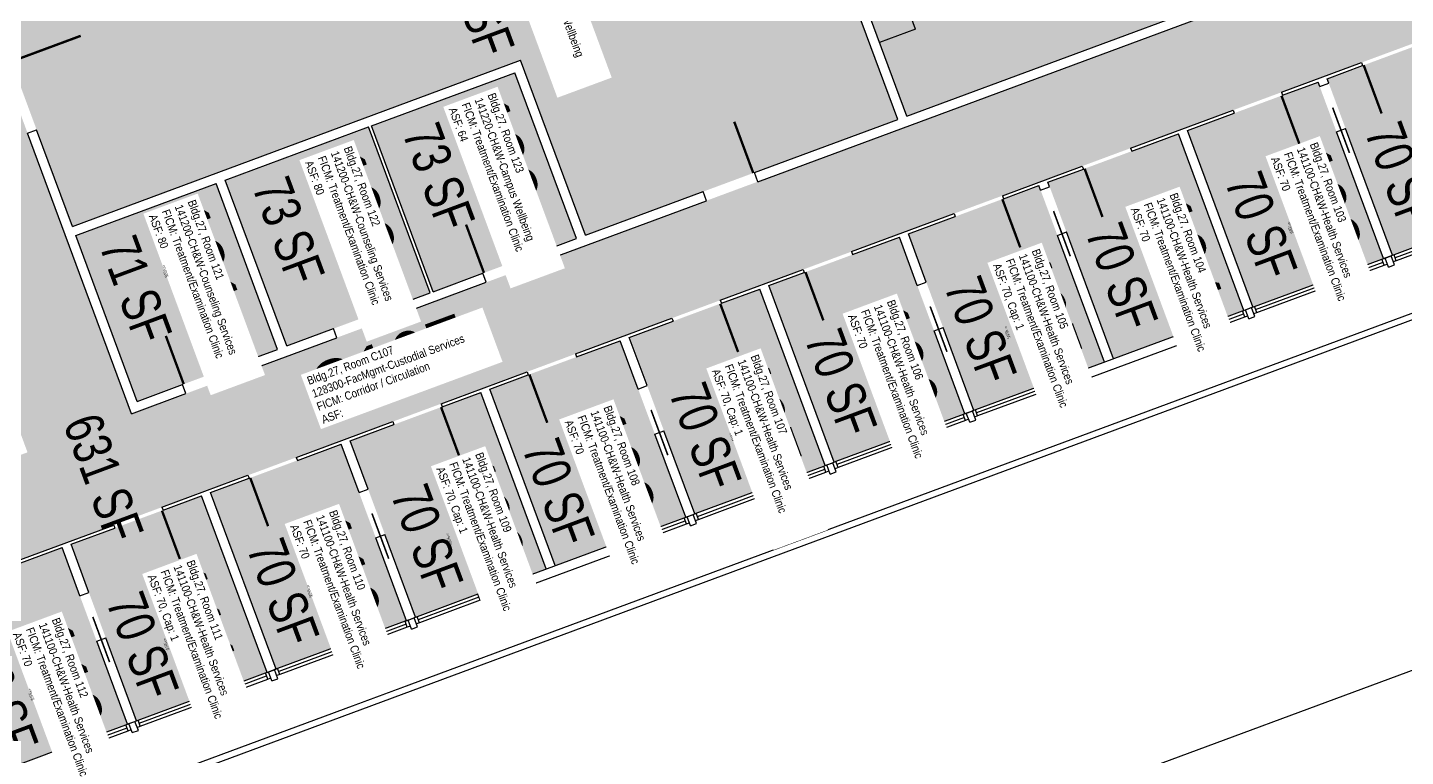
# Model space of a CAD drawing. Header units: inches. Extents: x 69209348 to 69213394, y 27661369 to 27664919.
# Drawn here: x 69210880 to 69211737, y 27661954 to 27662407 of the extents above; entities that cross this region are included whole.
import ezdxf
from ezdxf.enums import TextEntityAlignment as Align

# ---------------------------------------------------------------- set-up
doc = ezdxf.new("R2010")
doc.units = ezdxf.units.IN
doc.header["$LTSCALE"] = 100
doc.header["$MEASUREMENT"] = 0
for name, color, linetype in [('A-DOOR', 2, 'CONTINUOUS'), ('A-FLOR', 3, 'CONTINUOUS'), ('A-GLAZ', 1, 'CONTINUOUS'), ('A-IDEN-RNUM', 7, 'CONTINUOUS'), ('A-IDEN-SNUM', 4, 'CONTINUOUS'), ('A-IDEN-VNUM', 4, 'CONTINUOUS'), ('A-ROOF', 2, 'CONTINUOUS'), ('A-WALL', 5, 'CONTINUOUS'), ('AREA-TEXT', 3, 'CONTINUOUS'), ('Rooms-Category-Color', 7, 'CONTINUOUS'), ('Rooms-College-Color', 7, 'CONTINUOUS'), ('Rooms-Department-Color', 7, 'CONTINUOUS'), ('Rooms-Division-Color', 7, 'CONTINUOUS'), ('Rooms-Information', 7, 'CONTINUOUS')]:
    doc.layers.add(name, color=color, linetype=linetype)
doc.styles.add('CP_AREA', font='arial.ttf', dxfattribs={"height": 15})
doc.styles.add('CP_ROOMSNUMBER', font='arial.ttf', dxfattribs={"height": 1})
doc.styles.add('CP_ROOMVNUMBER', font='arial.ttf', dxfattribs={"width": 0.85, "height": 0.075})

msp = doc.modelspace()

# ---------------------------------------------------------------- hatches: boundary and pattern name
at = {"layer": 'Rooms-Category-Color', "true_color": 0xadadad}
for points in [[(69210880.39, 27662142.55), (69210761.86, 27662462.29), (69210645.59, 27662419.19), (69210612.23, 27662509.2), (69212059.96, 27663045.87), (69212093.32, 27662955.86), (69211226, 27662634.34), (69211234.34, 27662611.84), (69211206.21, 27662601.41), (69211197.87, 27662623.92), (69210826.56, 27662486.27), (69210945.09, 27662166.53)], [(69211749.59, 27662464.76), (69210353.43, 27661947.21), (69210374.63, 27661890.01), (69211770.79, 27662407.56)]]:
    msp.add_hatch(color=253, dxfattribs=at).paths.add_polyline_path(points)
at = {"layer": 'Rooms-Category-Color', "true_color": 0xe3c5e1}
msp.add_hatch(color=254, dxfattribs=at).paths.add_polyline_path([(69211306.85, 27662657.91), (69211268.4, 27662643.66), (69211238.4, 27662632.54), (69211233.71, 27662630.8), (69211242.05, 27662608.3), (69211208.3, 27662595.79), (69211235.41, 27662522.65), (69211108.82, 27662475.73), (69211095.27, 27662512.29), (69211060.58, 27662499.43), (69211038.68, 27662558.51), (69210834.27, 27662482.73), (69210870.07, 27662386.15), (69210886.06, 27662343.02), (69210908.31, 27662283.01), (69211186.79, 27662386.24), (69211227.11, 27662277.48), (69211300.24, 27662304.59), (69211332.12, 27662316.41), (69211421.2, 27662349.43)])
at = {"layer": 'Rooms-Category-Color', "true_color": 0x80bc67}
for points in [[(69211426.83, 27662351.51), (69211347.93, 27662564.36), (69211544.83, 27662637.35), (69211579.24, 27662544.52), (69211585.25, 27662528.32), (69211623.73, 27662424.5)], [(69211728.7, 27662265.05), (69211688.04, 27662374.75), (69211769.14, 27662404.82), (69211809.81, 27662295.11)], [(69211132.4, 27662242.37), (69211094.17, 27662345.51), (69211183.25, 27662378.53), (69211221.48, 27662275.39)], [(69211641.97, 27662232.9), (69211601.3, 27662342.6), (69211682.41, 27662372.67), (69211723.08, 27662262.96)], [(69211041.45, 27662208.66), (69211003.22, 27662311.8), (69211092.3, 27662344.82), (69211130.53, 27662241.68)], [(69211555.24, 27662200.75), (69211514.57, 27662310.45), (69211595.68, 27662340.52), (69211636.34, 27662230.81)], [(69210948.63, 27662174.25), (69210910.39, 27662277.39), (69210997.59, 27662309.71), (69211035.83, 27662206.57)], [(69211468.5, 27662168.59), (69211427.84, 27662278.3), (69211508.94, 27662308.36), (69211549.61, 27662198.66)], [(69211381.77, 27662136.44), (69211341.1, 27662246.15), (69211422.21, 27662276.21), (69211462.88, 27662166.51)], [(69211295.04, 27662104.29), (69211254.37, 27662214), (69211335.48, 27662244.06), (69211376.15, 27662134.36)], [(69211208.31, 27662072.14), (69211167.64, 27662181.84), (69211248.75, 27662211.91), (69211289.41, 27662102.21)], [(69211121.57, 27662039.99), (69211080.91, 27662149.69), (69211162.01, 27662179.76), (69211202.68, 27662070.05)], [(69211034.84, 27662007.84), (69210994.17, 27662117.54), (69211075.28, 27662147.61), (69211115.95, 27662037.9)], [(69210948.11, 27661975.69), (69210907.44, 27662085.39), (69210988.55, 27662115.46), (69211029.22, 27662005.75)], [(69210861.38, 27661943.53), (69210820.71, 27662053.24), (69210901.82, 27662083.31), (69210942.48, 27661973.6)]]:
    msp.add_hatch(color=83, dxfattribs=at).paths.add_polyline_path(points)
at = {"layer": 'Rooms-College-Color', "true_color": 0xadadad}
for points in [[(69210880.39, 27662142.55), (69210761.86, 27662462.29), (69210645.59, 27662419.19), (69210612.23, 27662509.2), (69212059.96, 27663045.87), (69212093.32, 27662955.86), (69211226, 27662634.34), (69211234.34, 27662611.84), (69211206.21, 27662601.41), (69211197.87, 27662623.92), (69210826.56, 27662486.27), (69210945.09, 27662166.53)], [(69211749.59, 27662464.76), (69210353.43, 27661947.21), (69210374.63, 27661890.01), (69211770.79, 27662407.56)]]:
    msp.add_hatch(color=253, dxfattribs=at).paths.add_polyline_path(points)
at = {"layer": 'Rooms-College-Color', "true_color": 0x80bc67}
for points in [[(69211306.85, 27662657.91), (69211268.4, 27662643.66), (69211238.4, 27662632.54), (69211233.71, 27662630.8), (69211242.05, 27662608.3), (69211208.3, 27662595.79), (69211235.41, 27662522.65), (69211108.82, 27662475.73), (69211095.27, 27662512.29), (69211060.58, 27662499.43), (69211038.68, 27662558.51), (69210834.27, 27662482.73), (69210870.07, 27662386.15), (69210886.06, 27662343.02), (69210908.31, 27662283.01), (69211186.79, 27662386.24), (69211227.11, 27662277.48), (69211300.24, 27662304.59), (69211332.12, 27662316.41), (69211421.2, 27662349.43)], [(69211426.83, 27662351.51), (69211347.93, 27662564.36), (69211544.83, 27662637.35), (69211579.24, 27662544.52), (69211585.25, 27662528.32), (69211623.73, 27662424.5)], [(69211728.7, 27662265.05), (69211688.04, 27662374.75), (69211769.14, 27662404.82), (69211809.81, 27662295.11)], [(69211132.4, 27662242.37), (69211094.17, 27662345.51), (69211183.25, 27662378.53), (69211221.48, 27662275.39)], [(69211641.97, 27662232.9), (69211601.3, 27662342.6), (69211682.41, 27662372.67), (69211723.08, 27662262.96)], [(69211041.45, 27662208.66), (69211003.22, 27662311.8), (69211092.3, 27662344.82), (69211130.53, 27662241.68)], [(69211555.24, 27662200.75), (69211514.57, 27662310.45), (69211595.68, 27662340.52), (69211636.34, 27662230.81)], [(69210948.63, 27662174.25), (69210910.39, 27662277.39), (69210997.59, 27662309.71), (69211035.83, 27662206.57)], [(69211468.5, 27662168.59), (69211427.84, 27662278.3), (69211508.94, 27662308.36), (69211549.61, 27662198.66)], [(69211381.77, 27662136.44), (69211341.1, 27662246.15), (69211422.21, 27662276.21), (69211462.88, 27662166.51)], [(69211295.04, 27662104.29), (69211254.37, 27662214), (69211335.48, 27662244.06), (69211376.15, 27662134.36)], [(69211208.31, 27662072.14), (69211167.64, 27662181.84), (69211248.75, 27662211.91), (69211289.41, 27662102.21)], [(69211121.57, 27662039.99), (69211080.91, 27662149.69), (69211162.01, 27662179.76), (69211202.68, 27662070.05)], [(69211034.84, 27662007.84), (69210994.17, 27662117.54), (69211075.28, 27662147.61), (69211115.95, 27662037.9)], [(69210948.11, 27661975.69), (69210907.44, 27662085.39), (69210988.55, 27662115.46), (69211029.22, 27662005.75)], [(69210861.38, 27661943.53), (69210820.71, 27662053.24), (69210901.82, 27662083.31), (69210942.48, 27661973.6)]]:
    msp.add_hatch(color=83, dxfattribs=at).paths.add_polyline_path(points)
at = {"layer": 'Rooms-Department-Color', "true_color": 0xacacac}
for points in [[(69210880.39, 27662142.55), (69210761.86, 27662462.29), (69210645.59, 27662419.19), (69210612.23, 27662509.2), (69212059.96, 27663045.87), (69212093.32, 27662955.86), (69211226, 27662634.34), (69211234.34, 27662611.84), (69211206.21, 27662601.41), (69211197.87, 27662623.92), (69210826.56, 27662486.27), (69210945.09, 27662166.53)], [(69211749.59, 27662464.76), (69210353.43, 27661947.21), (69210374.63, 27661890.01), (69211770.79, 27662407.56)]]:
    msp.add_hatch(color=253, dxfattribs=at).paths.add_polyline_path(points)
at = {"layer": 'Rooms-Department-Color', "true_color": 0x604aed}
for points in [[(69211306.85, 27662657.91), (69211268.4, 27662643.66), (69211238.4, 27662632.54), (69211233.71, 27662630.8), (69211242.05, 27662608.3), (69211208.3, 27662595.79), (69211235.41, 27662522.65), (69211108.82, 27662475.73), (69211095.27, 27662512.29), (69211060.58, 27662499.43), (69211038.68, 27662558.51), (69210834.27, 27662482.73), (69210870.07, 27662386.15), (69210886.06, 27662343.02), (69210908.31, 27662283.01), (69211186.79, 27662386.24), (69211227.11, 27662277.48), (69211300.24, 27662304.59), (69211332.12, 27662316.41), (69211421.2, 27662349.43)], [(69211426.83, 27662351.51), (69211347.93, 27662564.36), (69211544.83, 27662637.35), (69211579.24, 27662544.52), (69211585.25, 27662528.32), (69211623.73, 27662424.5)], [(69211728.7, 27662265.05), (69211688.04, 27662374.75), (69211769.14, 27662404.82), (69211809.81, 27662295.11)], [(69211132.4, 27662242.37), (69211094.17, 27662345.51), (69211183.25, 27662378.53), (69211221.48, 27662275.39)], [(69211641.97, 27662232.9), (69211601.3, 27662342.6), (69211682.41, 27662372.67), (69211723.08, 27662262.96)], [(69211041.45, 27662208.66), (69211003.22, 27662311.8), (69211092.3, 27662344.82), (69211130.53, 27662241.68)], [(69211555.24, 27662200.75), (69211514.57, 27662310.45), (69211595.68, 27662340.52), (69211636.34, 27662230.81)], [(69210948.63, 27662174.25), (69210910.39, 27662277.39), (69210997.59, 27662309.71), (69211035.83, 27662206.57)], [(69211468.5, 27662168.59), (69211427.84, 27662278.3), (69211508.94, 27662308.36), (69211549.61, 27662198.66)], [(69211381.77, 27662136.44), (69211341.1, 27662246.15), (69211422.21, 27662276.21), (69211462.88, 27662166.51)], [(69211295.04, 27662104.29), (69211254.37, 27662214), (69211335.48, 27662244.06), (69211376.15, 27662134.36)], [(69211208.31, 27662072.14), (69211167.64, 27662181.84), (69211248.75, 27662211.91), (69211289.41, 27662102.21)], [(69211121.57, 27662039.99), (69211080.91, 27662149.69), (69211162.01, 27662179.76), (69211202.68, 27662070.05)], [(69211034.84, 27662007.84), (69210994.17, 27662117.54), (69211075.28, 27662147.61), (69211115.95, 27662037.9)], [(69210948.11, 27661975.69), (69210907.44, 27662085.39), (69210988.55, 27662115.46), (69211029.22, 27662005.75)], [(69210861.38, 27661943.53), (69210820.71, 27662053.24), (69210901.82, 27662083.31), (69210942.48, 27661973.6)]]:
    msp.add_hatch(color=173, dxfattribs=at).paths.add_polyline_path(points)
at = {"layer": 'Rooms-Division-Color', "true_color": 0xadadad}
for points in [[(69210880.39, 27662142.55), (69210761.86, 27662462.29), (69210645.59, 27662419.19), (69210612.23, 27662509.2), (69212059.96, 27663045.87), (69212093.32, 27662955.86), (69211226, 27662634.34), (69211234.34, 27662611.84), (69211206.21, 27662601.41), (69211197.87, 27662623.92), (69210826.56, 27662486.27), (69210945.09, 27662166.53)], [(69211749.59, 27662464.76), (69210353.43, 27661947.21), (69210374.63, 27661890.01), (69211770.79, 27662407.56)]]:
    msp.add_hatch(color=253, dxfattribs=at).paths.add_polyline_path(points)
at = {"layer": 'Rooms-Division-Color', "true_color": 0x604aed}
for points in [[(69211306.85, 27662657.91), (69211268.4, 27662643.66), (69211238.4, 27662632.54), (69211233.71, 27662630.8), (69211242.05, 27662608.3), (69211208.3, 27662595.79), (69211235.41, 27662522.65), (69211108.82, 27662475.73), (69211095.27, 27662512.29), (69211060.58, 27662499.43), (69211038.68, 27662558.51), (69210834.27, 27662482.73), (69210870.07, 27662386.15), (69210886.06, 27662343.02), (69210908.31, 27662283.01), (69211186.79, 27662386.24), (69211227.11, 27662277.48), (69211300.24, 27662304.59), (69211332.12, 27662316.41), (69211421.2, 27662349.43)], [(69211426.83, 27662351.51), (69211347.93, 27662564.36), (69211544.83, 27662637.35), (69211579.24, 27662544.52), (69211585.25, 27662528.32), (69211623.73, 27662424.5)], [(69211728.7, 27662265.05), (69211688.04, 27662374.75), (69211769.14, 27662404.82), (69211809.81, 27662295.11)], [(69211132.4, 27662242.37), (69211094.17, 27662345.51), (69211183.25, 27662378.53), (69211221.48, 27662275.39)], [(69211641.97, 27662232.9), (69211601.3, 27662342.6), (69211682.41, 27662372.67), (69211723.08, 27662262.96)], [(69211041.45, 27662208.66), (69211003.22, 27662311.8), (69211092.3, 27662344.82), (69211130.53, 27662241.68)], [(69211555.24, 27662200.75), (69211514.57, 27662310.45), (69211595.68, 27662340.52), (69211636.34, 27662230.81)], [(69210948.63, 27662174.25), (69210910.39, 27662277.39), (69210997.59, 27662309.71), (69211035.83, 27662206.57)], [(69211468.5, 27662168.59), (69211427.84, 27662278.3), (69211508.94, 27662308.36), (69211549.61, 27662198.66)], [(69211381.77, 27662136.44), (69211341.1, 27662246.15), (69211422.21, 27662276.21), (69211462.88, 27662166.51)], [(69211295.04, 27662104.29), (69211254.37, 27662214), (69211335.48, 27662244.06), (69211376.15, 27662134.36)], [(69211208.31, 27662072.14), (69211167.64, 27662181.84), (69211248.75, 27662211.91), (69211289.41, 27662102.21)], [(69211121.57, 27662039.99), (69211080.91, 27662149.69), (69211162.01, 27662179.76), (69211202.68, 27662070.05)], [(69211034.84, 27662007.84), (69210994.17, 27662117.54), (69211075.28, 27662147.61), (69211115.95, 27662037.9)], [(69210948.11, 27661975.69), (69210907.44, 27662085.39), (69210988.55, 27662115.46), (69211029.22, 27662005.75)], [(69210861.38, 27661943.53), (69210820.71, 27662053.24), (69210901.82, 27662083.31), (69210942.48, 27661973.6)]]:
    msp.add_hatch(color=173, dxfattribs=at).paths.add_polyline_path(points)

# ---------------------------------------------------------------- linework, layer by layer
at = {"layer": 'A-DOOR'}
for points in [[(69210870.33, 27662385.45, 1.5, 1.5, 0), (69210913.46, 27662401.44, 0, 0, 0), (69210913.2, 27662402.14, 0, 0, -0.414214), (69210886.06, 27662343.02, 0, 0, -0.414214)], [(69211710.77, 27662383.18, 1.5, 1.5, 0), (69211721.9, 27662353.18, 0, 0, 0), (69211721.19, 27662352.92, 0, 0, 0.414214), (69211740.07, 27662394.04, 0, 0, 0.414214)], [(69211659.67, 27662364.24, 1.5, 1.5, 0), (69211670.79, 27662334.23, 0, 0, 0), (69211671.5, 27662334.49, 0, 0, -0.414214), (69211630.37, 27662353.38, 0, 0, -0.414214)], [(69211331.42, 27662316.15, 1.5, 1.5, 0), (69211319.6, 27662348.03, 0, 0, 0), (69211320.31, 27662348.29, 0, 0, 0.414214), (69211300.24, 27662304.59, 0, 0, 0.414214)], [(69211537.31, 27662318.88, 1.5, 1.5, 0), (69211548.43, 27662288.87, 0, 0, 0), (69211547.73, 27662288.61, 0, 0, 0.414214), (69211566.61, 27662329.74, 0, 0, 0.414214)], [(69211486.21, 27662299.94, 1.5, 1.5, 0), (69211497.33, 27662269.93, 0, 0, 0), (69211498.03, 27662270.19, 0, 0, -0.414214), (69211456.9, 27662289.07, 0, 0, -0.414214)], [(69211164.05, 27662254.1, 1.5, 1.5, 0), (69211152.93, 27662284.11, 0, 0, 0), (69211152.22, 27662283.85, 0, 0, -0.414214), (69211193.35, 27662264.96, 0, 0, -0.414214)], [(69211363.84, 27662254.58, 1.5, 1.5, 0), (69211374.97, 27662224.57, 0, 0, 0), (69211374.26, 27662224.31, 0, 0, 0.414214), (69211393.14, 27662265.44, 0, 0, 0.414214)], [(69211099.82, 27662230.29, 1.5, 1.5, 0), (69211088.7, 27662260.3, 0, 0, 0), (69211089.4, 27662260.56, 0, 0, 0.414214), (69211070.52, 27662219.43, 0, 0, 0.414214)], [(69211310.87, 27662234.94, 1.5, 1.5, 0), (69211321.99, 27662204.93, 0, 0, 0), (69211322.69, 27662205.19, 0, 0, -0.414214), (69211281.56, 27662224.08, 0, 0, -0.414214)], [(69210977.46, 27662184.93, 1.5, 1.5, 0), (69210966.34, 27662214.94, 0, 0, 0), (69210965.63, 27662214.68, 0, 0, -0.414214), (69211006.76, 27662195.8, 0, 0, -0.414214)], [(69211192.25, 27662190.97, 1.5, 1.5, 0), (69211203.38, 27662160.96, 0, 0, 0), (69211202.67, 27662160.7, 0, 0, 0.414214), (69211221.55, 27662201.83, 0, 0, 0.414214)], [(69211137.4, 27662170.64, 1.5, 1.5, 0), (69211148.52, 27662140.63, 0, 0, 0), (69211149.23, 27662140.89, 0, 0, -0.414214), (69211108.1, 27662159.77, 0, 0, -0.414214)], [(69211018.79, 27662126.67, 1.5, 1.5, 0), (69211029.91, 27662096.66, 0, 0, 0), (69211029.21, 27662096.4, 0, 0, 0.414214), (69211048.09, 27662137.53, 0, 0, 0.414214)], [(69210963.94, 27662106.33, 1.5, 1.5, 0), (69210975.06, 27662076.33, 0, 0, 0), (69210975.76, 27662076.59, 0, 0, -0.414214), (69210934.63, 27662095.47, 0, 0, -0.414214)]]:
    msp.add_lwpolyline(points, format="xyseb", dxfattribs=at)
at = {"layer": 'A-DOOR', "const_width": 1}
for points in [[(69211691.48, 27662356.83), (69211701.91, 27662328.7)], [(69211518.01, 27662292.53), (69211528.44, 27662264.4)], [(69211441.36, 27662233.19), (69211451.79, 27662205.06)], [(69211267.9, 27662168.88), (69211278.32, 27662140.75)], [(69211094.43, 27662104.58), (69211104.86, 27662076.45)], [(69210920.97, 27662040.28), (69210931.39, 27662012.15)]]:
    msp.add_lwpolyline(points, dxfattribs=at)
at = {"layer": 'A-FLOR'}
for p, q in [((69211432.22, 27662405.61), (69211378.64, 27662550.15)), ((69211432.22, 27662405.61), (69211409.85, 27662397.32)), ((69210019.55, 27661369.11), (69212535.9, 27662301.91)), ((69210019.55, 27661369.11), (69212535.9, 27662301.91))]:
    msp.add_line(p, q, dxfattribs=at)
at = {"layer": 'A-GLAZ'}
for p, q in [((69211768.32, 27662279.73), (69211729.64, 27662265.4)), ((69211769.01, 27662277.86), (69211730.34, 27662263.52)), ((69211769.71, 27662275.98), (69211731.03, 27662261.65)), ((69211683.46, 27662248.28), (69211722.14, 27662262.62)), ((69211684.16, 27662246.4), (69211722.83, 27662260.74)), ((69211684.85, 27662244.53), (69211723.53, 27662258.86)), ((69211642.91, 27662233.24), (69211681.59, 27662247.58)), ((69211643.6, 27662231.37), (69211682.28, 27662245.71)), ((69211644.3, 27662229.49), (69211682.98, 27662243.83)), ((69211597.67, 27662216.47), (69211635.41, 27662230.46)), ((69211598.36, 27662214.6), (69211636.1, 27662228.59)), ((69211599.06, 27662212.72), (69211636.8, 27662226.71)), ((69211507.18, 27662182.93), (69211469.44, 27662168.94)), ((69211507.88, 27662181.06), (69211470.14, 27662167.07)), ((69211508.57, 27662179.18), (69211470.83, 27662165.19)), ((69211461.94, 27662166.16), (69211423.26, 27662151.82)), ((69211462.64, 27662164.29), (69211423.96, 27662149.95)), ((69211463.33, 27662162.41), (69211424.65, 27662148.07)), ((69211421.39, 27662151.13), (69211382.71, 27662136.79)), ((69211422.08, 27662149.25), (69211383.4, 27662134.91)), ((69211422.78, 27662147.38), (69211384.1, 27662133.04)), ((69211336.53, 27662119.67), (69211375.21, 27662134.01)), ((69211337.23, 27662117.8), (69211375.9, 27662132.13)), ((69211337.92, 27662115.92), (69211376.6, 27662130.26)), ((69211295.98, 27662104.64), (69211334.66, 27662118.98)), ((69211296.67, 27662102.76), (69211335.35, 27662117.1)), ((69211297.37, 27662100.89), (69211336.05, 27662115.23)), ((69211250.74, 27662087.87), (69211288.48, 27662101.86)), ((69211251.43, 27662085.99), (69211289.17, 27662099.98)), ((69211252.13, 27662084.12), (69211289.87, 27662098.11)), ((69211160.25, 27662054.33), (69211122.51, 27662040.34)), ((69211160.95, 27662052.45), (69211123.21, 27662038.46)), ((69211161.64, 27662050.58), (69211123.9, 27662036.59)), ((69211115.01, 27662037.56), (69211076.33, 27662023.22)), ((69211115.71, 27662035.68), (69211077.03, 27662021.34)), ((69211116.4, 27662033.8), (69211077.72, 27662019.47)), ((69211074.46, 27662022.52), (69211035.78, 27662008.18)), ((69211075.15, 27662020.65), (69211036.47, 27662006.31)), ((69211075.85, 27662018.77), (69211037.17, 27662004.43)), ((69210989.6, 27661991.07), (69211028.28, 27662005.4)), ((69210990.3, 27661989.19), (69211028.97, 27662003.53)), ((69210990.99, 27661987.32), (69211029.67, 27662001.65)), ((69210949.05, 27661976.03), (69210987.72, 27661990.37)), ((69210949.74, 27661974.16), (69210988.42, 27661988.5)), ((69210950.44, 27661972.28), (69210989.12, 27661986.62)), ((69210903.81, 27661959.26), (69210941.55, 27661973.25)), ((69210904.5, 27661957.39), (69210942.24, 27661971.38)), ((69210905.2, 27661955.51), (69210942.94, 27661969.5))]:
    msp.add_line(p, q, dxfattribs=at)
at = {"layer": 'A-ROOF'}
for points in [[(69213025.55, 27664186.78), (69213305.18, 27662654.08), (69212946.11, 27662588.57), (69212924.75, 27662705.64), (69212236.87, 27662580.14), (69212305.62, 27662394.66), (69212307.98, 27662399.8), (69211895.42, 27662246.86), (69211882.56, 27662281.55), (69210459.21, 27661753.92)], [(69213030.2, 27664183.56), (69213309.83, 27662650.86), (69212942.89, 27662583.92), (69212921.53, 27662700.98), (69212242.27, 27662577.06), (69212309.37, 27662396.05), (69211893.06, 27662241.72), (69211880.2, 27662276.41), (69210464.35, 27661751.56)]]:
    msp.add_lwpolyline(points, dxfattribs=at)
at = {"layer": 'A-WALL'}
for p, q in [((69211421.2, 27662349.43), (69211306.85, 27662657.91)), ((69211426.83, 27662351.51), (69211347.93, 27662564.36)), ((69211334.21, 27662310.78), (69211648.32, 27662427.22)), ((69211426.83, 27662351.51), (69211646.24, 27662432.85)), ((69210908.31, 27662283.01), (69211186.79, 27662386.24)), ((69211227.11, 27662277.48), (69211186.79, 27662386.24)), ((69211659.68, 27662366.37), (69211709.37, 27662384.8)), ((69211709.37, 27662384.8), (69211710.07, 27662382.92)), ((69211094.17, 27662345.51), (69211183.25, 27662378.53)), ((69211221.48, 27662275.39), (69211183.25, 27662378.53)), ((69211688.04, 27662374.75), (69211710.07, 27662382.92)), ((69211660.37, 27662364.5), (69211682.41, 27662372.67)), ((69211683.45, 27662369.85), (69211682.41, 27662372.67)), ((69211683.45, 27662369.85), (69211689.08, 27662371.94)), ((69211689.08, 27662371.94), (69211688.04, 27662374.75)), ((69211659.68, 27662366.37), (69211660.37, 27662364.5)), ((69211565.91, 27662331.62), (69211629.67, 27662355.25)), ((69211601.3, 27662342.6), (69211630.37, 27662353.38)), ((69211629.67, 27662355.25), (69211630.37, 27662353.38)), ((69210880.43, 27662340.94), (69210886.06, 27662343.02)), ((69210908.31, 27662283.01), (69210886.06, 27662343.02)), ((69211003.22, 27662311.8), (69211092.3, 27662344.82)), ((69211130.53, 27662241.68), (69211092.3, 27662344.82)), ((69211132.4, 27662242.37), (69211094.17, 27662345.51)), ((69211332.12, 27662316.41), (69211421.2, 27662349.43)), ((69211641.97, 27662232.9), (69211601.3, 27662342.6)), ((69211693.88, 27662341.73), (69211699.51, 27662343.81)), ((69211723.08, 27662262.96), (69211693.88, 27662341.73)), ((69211728.7, 27662265.05), (69211699.51, 27662343.81)), ((69210945.09, 27662166.53), (69210880.43, 27662340.94)), ((69211566.61, 27662329.74), (69211595.68, 27662340.52)), ((69211636.34, 27662230.81), (69211595.68, 27662340.52)), ((69211565.91, 27662331.62), (69211566.61, 27662329.74)), ((69211334.21, 27662310.78), (69211332.12, 27662316.41)), ((69211486.21, 27662302.07), (69211535.91, 27662320.49)), ((69211514.57, 27662310.45), (69211536.6, 27662318.62)), ((69211535.91, 27662320.49), (69211536.6, 27662318.62)), ((69210910.39, 27662277.39), (69210997.59, 27662309.71)), ((69211035.83, 27662206.57), (69210997.59, 27662309.71)), ((69211041.45, 27662208.66), (69211003.22, 27662311.8)), ((69211486.91, 27662300.2), (69211508.94, 27662308.36)), ((69211509.99, 27662305.55), (69211508.94, 27662308.36)), ((69211509.99, 27662305.55), (69211515.61, 27662307.64)), ((69211515.61, 27662307.64), (69211514.57, 27662310.45)), ((69211195.44, 27662259.34), (69211302.33, 27662298.96)), ((69211227.11, 27662277.48), (69211300.24, 27662304.59)), ((69211302.33, 27662298.96), (69211300.24, 27662304.59)), ((69211486.21, 27662302.07), (69211486.91, 27662300.2)), ((69211392.45, 27662267.31), (69211456.21, 27662290.95)), ((69211456.21, 27662290.95), (69211456.9, 27662289.07)), ((69211427.84, 27662278.3), (69211456.9, 27662289.07)), ((69210948.63, 27662174.25), (69210910.39, 27662277.39)), ((69211193.35, 27662264.96), (69211221.48, 27662275.39)), ((69211393.14, 27662265.44), (69211422.21, 27662276.21)), ((69211433.33, 27662246.21), (69211422.21, 27662276.21)), ((69211438.96, 27662248.29), (69211427.84, 27662278.3)), ((69211520.41, 27662277.42), (69211526.04, 27662279.51)), ((69211549.61, 27662198.66), (69211520.41, 27662277.42)), ((69211555.24, 27662200.75), (69211526.04, 27662279.51)), ((69211195.44, 27662259.34), (69211193.35, 27662264.96)), ((69211392.45, 27662267.31), (69211393.14, 27662265.44)), ((69211723.08, 27662262.96), (69211728.7, 27662265.05)), ((69211724.01, 27662263.31), (69211727.76, 27662264.7)), ((69211729.64, 27662265.4), (69211727.76, 27662264.7)), ((69211729.85, 27662259.07), (69211727.76, 27662264.7)), ((69211731.03, 27662261.65), (69211729.64, 27662265.4)), ((69211310.87, 27662237.07), (69211362.44, 27662256.19)), ((69211362.44, 27662256.19), (69211363.14, 27662254.32)), ((69211722.14, 27662262.62), (69211724.01, 27662263.31)), ((69211723.53, 27662258.86), (69211722.14, 27662262.62)), ((69211723.53, 27662258.86), (69211725.4, 27662259.56)), ((69211726.1, 27662257.68), (69211724.01, 27662263.31)), ((69211726.1, 27662257.68), (69211729.85, 27662259.07)), ((69211731.03, 27662261.65), (69211729.16, 27662260.95)), ((69211102.61, 27662224.93), (69211165.43, 27662248.22)), ((69211132.4, 27662242.37), (69211163.35, 27662253.84)), ((69211165.43, 27662248.22), (69211163.35, 27662253.84)), ((69211341.1, 27662246.15), (69211363.14, 27662254.32)), ((69211433.33, 27662246.21), (69211438.96, 27662248.29)), ((69211681.59, 27662247.58), (69211683.46, 27662248.28)), ((69211682.98, 27662243.83), (69211681.59, 27662247.58)), ((69211684.85, 27662244.53), (69211683.46, 27662248.28)), ((69211100.52, 27662230.55), (69211130.53, 27662241.68)), ((69211311.57, 27662235.2), (69211335.48, 27662244.06)), ((69211376.15, 27662134.36), (69211335.48, 27662244.06)), ((69211381.77, 27662136.44), (69211341.1, 27662246.15)), ((69211682.98, 27662243.83), (69211684.85, 27662244.53)), ((69211102.61, 27662224.93), (69211100.52, 27662230.55)), ((69211310.87, 27662237.07), (69211311.57, 27662235.2)), ((69211635.41, 27662230.46), (69211637.28, 27662231.16)), ((69211636.8, 27662226.71), (69211635.41, 27662230.46)), ((69211636.34, 27662230.81), (69211641.97, 27662232.9)), ((69211637.28, 27662231.16), (69211641.03, 27662232.55)), ((69211639.37, 27662225.53), (69211637.28, 27662231.16)), ((69211641.03, 27662232.55), (69211642.91, 27662233.24)), ((69211643.12, 27662226.92), (69211641.03, 27662232.55)), ((69211644.3, 27662229.49), (69211642.91, 27662233.24)), ((69211220.86, 27662203.71), (69211280.87, 27662225.95)), ((69211254.37, 27662214), (69211281.56, 27662224.08)), ((69211280.87, 27662225.95), (69211281.56, 27662224.08)), ((69211636.8, 27662226.71), (69211638.67, 27662227.41)), ((69211639.37, 27662225.53), (69211643.12, 27662226.92)), ((69211642.42, 27662228.8), (69211644.3, 27662229.49)), ((69211008.85, 27662190.17), (69211072.61, 27662213.81)), ((69211041.45, 27662208.66), (69211070.52, 27662219.43)), ((69211072.61, 27662213.81), (69211070.52, 27662219.43)), ((69211265.49, 27662183.99), (69211254.37, 27662214)), ((69211443.76, 27662218.08), (69211449.39, 27662220.16)), ((69211462.88, 27662166.51), (69211443.76, 27662218.08)), ((69211468.5, 27662168.59), (69211449.39, 27662220.16)), ((69211509.06, 27662183.63), (69211595.79, 27662215.78)), ((69211595.79, 27662215.78), (69211597.67, 27662216.47)), ((69211597.88, 27662210.15), (69211595.79, 27662215.78)), ((69211599.06, 27662212.72), (69211597.67, 27662216.47)), ((69211006.76, 27662195.8), (69211035.83, 27662206.57)), ((69211221.55, 27662201.83), (69211248.75, 27662211.91)), ((69211259.87, 27662181.91), (69211248.75, 27662211.91)), ((69211511.14, 27662178), (69211597.88, 27662210.15)), ((69211597.18, 27662212.03), (69211599.06, 27662212.72)), ((69211008.85, 27662190.17), (69211006.76, 27662195.8)), ((69211220.86, 27662203.71), (69211221.55, 27662201.83)), ((69211137.41, 27662172.77), (69211190.85, 27662192.58)), ((69211167.64, 27662181.84), (69211191.55, 27662190.71)), ((69211190.85, 27662192.58), (69211191.55, 27662190.71)), ((69210945.09, 27662166.53), (69210978.84, 27662179.05)), ((69210948.63, 27662174.25), (69210976.75, 27662184.67)), ((69210978.84, 27662179.05), (69210976.75, 27662184.67)), ((69211138.1, 27662170.9), (69211162.01, 27662179.76)), ((69211202.68, 27662070.05), (69211162.01, 27662179.76)), ((69211208.31, 27662072.14), (69211167.64, 27662181.84)), ((69211259.87, 27662181.91), (69211265.49, 27662183.99)), ((69211509.06, 27662183.63), (69211507.18, 27662182.93)), ((69211508.57, 27662179.18), (69211507.18, 27662182.93)), ((69211510.45, 27662179.88), (69211508.57, 27662179.18)), ((69211511.14, 27662178), (69211509.06, 27662183.63)), ((69211137.41, 27662172.77), (69211138.1, 27662170.9)), ((69211047.39, 27662139.4), (69211107.4, 27662161.65)), ((69211107.4, 27662161.65), (69211108.1, 27662159.77)), ((69211463.82, 27662166.86), (69211461.94, 27662166.16)), ((69211463.33, 27662162.41), (69211461.94, 27662166.16)), ((69211462.88, 27662166.51), (69211468.5, 27662168.59)), ((69211465.21, 27662163.11), (69211463.33, 27662162.41)), ((69211463.82, 27662166.86), (69211467.57, 27662168.25)), ((69211465.9, 27662161.23), (69211463.82, 27662166.86)), ((69211465.9, 27662161.23), (69211469.65, 27662162.62)), ((69211469.44, 27662168.94), (69211467.57, 27662168.25)), ((69211469.65, 27662162.62), (69211467.57, 27662168.25)), ((69211470.83, 27662165.19), (69211468.96, 27662164.5)), ((69211470.83, 27662165.19), (69211469.44, 27662168.94)), ((69211080.91, 27662149.69), (69211108.1, 27662159.77)), ((69211270.3, 27662153.78), (69211275.92, 27662155.86)), ((69211289.41, 27662102.21), (69211270.3, 27662153.78)), ((69211295.04, 27662104.29), (69211275.92, 27662155.86)), ((69211048.09, 27662137.53), (69211075.28, 27662147.61)), ((69211086.4, 27662117.6), (69211075.28, 27662147.61)), ((69211092.03, 27662119.69), (69211080.91, 27662149.69)), ((69211423.26, 27662151.82), (69211421.39, 27662151.13)), ((69211422.78, 27662147.38), (69211421.39, 27662151.13)), ((69211424.65, 27662148.07), (69211422.78, 27662147.38)), ((69211424.65, 27662148.07), (69211423.26, 27662151.82)), ((69211047.39, 27662139.4), (69211048.09, 27662137.53)), ((69211376.15, 27662134.36), (69211381.77, 27662136.44)), ((69211377.08, 27662134.7), (69211380.83, 27662136.09)), ((69211382.71, 27662136.79), (69211380.83, 27662136.09)), ((69211382.92, 27662130.47), (69211380.83, 27662136.09)), ((69211384.1, 27662133.04), (69211382.71, 27662136.79)), ((69210963.94, 27662108.47), (69211017.39, 27662128.28)), ((69211017.39, 27662128.28), (69211018.08, 27662126.41)), ((69211375.21, 27662134.01), (69211377.08, 27662134.7)), ((69211376.6, 27662130.26), (69211375.21, 27662134.01)), ((69211376.6, 27662130.26), (69211378.47, 27662130.95)), ((69211379.17, 27662129.08), (69211377.08, 27662134.7)), ((69211379.17, 27662129.08), (69211382.92, 27662130.47)), ((69211384.1, 27662133.04), (69211382.22, 27662132.34)), ((69210994.17, 27662117.54), (69211018.08, 27662126.41)), ((69211086.4, 27662117.6), (69211092.03, 27662119.69)), ((69211334.66, 27662118.98), (69211336.53, 27662119.67)), ((69211336.05, 27662115.23), (69211334.66, 27662118.98)), ((69211337.92, 27662115.92), (69211336.53, 27662119.67)), ((69210964.64, 27662106.59), (69210988.55, 27662115.46)), ((69211029.22, 27662005.75), (69210988.55, 27662115.46)), ((69211034.84, 27662007.84), (69210994.17, 27662117.54)), ((69211336.05, 27662115.23), (69211337.92, 27662115.92)), ((69210963.94, 27662108.47), (69210964.64, 27662106.59)), ((69211288.48, 27662101.86), (69211290.35, 27662102.55)), ((69211289.87, 27662098.11), (69211288.48, 27662101.86)), ((69211289.41, 27662102.21), (69211295.04, 27662104.29)), ((69211290.35, 27662102.55), (69211294.1, 27662103.94)), ((69211292.44, 27662096.93), (69211290.35, 27662102.55)), ((69211294.1, 27662103.94), (69211295.98, 27662104.64)), ((69211296.19, 27662098.32), (69211294.1, 27662103.94)), ((69211297.37, 27662100.89), (69211295.98, 27662104.64)), ((69210873.93, 27662075.1), (69210933.94, 27662097.35)), ((69210907.44, 27662085.39), (69210934.63, 27662095.47)), ((69210933.94, 27662097.35), (69210934.63, 27662095.47)), ((69211289.87, 27662098.11), (69211291.74, 27662098.8)), ((69211292.44, 27662096.93), (69211296.19, 27662098.32)), ((69211295.49, 27662100.19), (69211297.37, 27662100.89)), ((69210918.56, 27662055.39), (69210907.44, 27662085.39)), ((69211096.83, 27662089.47), (69211102.46, 27662091.56)), ((69211115.95, 27662037.9), (69211096.83, 27662089.47)), ((69211121.57, 27662039.99), (69211102.46, 27662091.56)), ((69211162.13, 27662055.02), (69211248.86, 27662087.17)), ((69211248.86, 27662087.17), (69211250.74, 27662087.87)), ((69211250.95, 27662081.55), (69211248.86, 27662087.17)), ((69211252.13, 27662084.12), (69211250.74, 27662087.87)), ((69210874.62, 27662073.23), (69210901.82, 27662083.31)), ((69210912.94, 27662053.3), (69210901.82, 27662083.31)), ((69211164.21, 27662049.4), (69211250.95, 27662081.55)), ((69211250.25, 27662083.42), (69211252.13, 27662084.12)), ((69210912.94, 27662053.3), (69210918.56, 27662055.39)), ((69211162.13, 27662055.02), (69211160.25, 27662054.33)), ((69211161.64, 27662050.58), (69211160.25, 27662054.33)), ((69211163.52, 27662051.27), (69211161.64, 27662050.58)), ((69211164.21, 27662049.4), (69211162.13, 27662055.02)), ((69211116.89, 27662038.25), (69211115.01, 27662037.56)), ((69211116.4, 27662033.8), (69211115.01, 27662037.56)), ((69211115.95, 27662037.9), (69211121.57, 27662039.99)), ((69211118.28, 27662034.5), (69211116.4, 27662033.8)), ((69211116.89, 27662038.25), (69211120.64, 27662039.64)), ((69211118.97, 27662032.62), (69211116.89, 27662038.25)), ((69211118.97, 27662032.62), (69211122.72, 27662034.01)), ((69211122.51, 27662040.34), (69211120.64, 27662039.64)), ((69211122.72, 27662034.01), (69211120.64, 27662039.64)), ((69211123.9, 27662036.59), (69211122.03, 27662035.89)), ((69211123.9, 27662036.59), (69211122.51, 27662040.34)), ((69210923.37, 27662025.17), (69210928.99, 27662027.26)), ((69210942.48, 27661973.6), (69210923.37, 27662025.17)), ((69210948.11, 27661975.69), (69210928.99, 27662027.26)), ((69211076.33, 27662023.22), (69211074.46, 27662022.52)), ((69211075.85, 27662018.77), (69211074.46, 27662022.52)), ((69211077.72, 27662019.47), (69211075.85, 27662018.77)), ((69211077.72, 27662019.47), (69211076.33, 27662023.22)), ((69211029.22, 27662005.75), (69211034.84, 27662007.84)), ((69211030.15, 27662006.1), (69211033.9, 27662007.49)), ((69211035.78, 27662008.18), (69211033.9, 27662007.49)), ((69211035.99, 27662001.86), (69211033.9, 27662007.49)), ((69211037.17, 27662004.43), (69211035.78, 27662008.18)), ((69211028.28, 27662005.4), (69211030.15, 27662006.1)), ((69211029.67, 27662001.65), (69211028.28, 27662005.4)), ((69211029.67, 27662001.65), (69211031.54, 27662002.35)), ((69211032.24, 27662000.47), (69211030.15, 27662006.1)), ((69211032.24, 27662000.47), (69211035.99, 27662001.86)), ((69211037.17, 27662004.43), (69211035.29, 27662003.74)), ((69210987.72, 27661990.37), (69210989.6, 27661991.07)), ((69210989.12, 27661986.62), (69210987.72, 27661990.37)), ((69210990.99, 27661987.32), (69210989.6, 27661991.07)), ((69210989.12, 27661986.62), (69210990.99, 27661987.32)), ((69210941.55, 27661973.25), (69210943.42, 27661973.95)), ((69210942.94, 27661969.5), (69210941.55, 27661973.25)), ((69210942.48, 27661973.6), (69210948.11, 27661975.69)), ((69210943.42, 27661973.95), (69210947.17, 27661975.34)), ((69210945.51, 27661968.32), (69210943.42, 27661973.95)), ((69210947.17, 27661975.34), (69210949.05, 27661976.03)), ((69210949.26, 27661969.71), (69210947.17, 27661975.34)), ((69210950.44, 27661972.28), (69210949.05, 27661976.03)), ((69210942.94, 27661969.5), (69210944.81, 27661970.2)), ((69210945.51, 27661968.32), (69210949.26, 27661969.71)), ((69210948.56, 27661971.59), (69210950.44, 27661972.28)), ((69210816.84, 27661927.02), (69210901.93, 27661958.57)), ((69210901.93, 27661958.57), (69210903.81, 27661959.26)), ((69210904.02, 27661952.94), (69210901.93, 27661958.57)), ((69210905.2, 27661955.51), (69210903.81, 27661959.26)), ((69210903.32, 27661954.82), (69210905.2, 27661955.51))]:
    msp.add_line(p, q, dxfattribs=at)

# ---------------------------------------------------------------- texts
at = {"layer": 'A-IDEN-RNUM', "style": 'CP_ROOMSNUMBER', "width": 0.85}
for s, p in [('0123-00', (69211156.46, 27662321.37)), ('0122-00', (69211067.39, 27662288.35)), ('0103-00', (69211664.85, 27662280.53)), ('0121-00', (69210965.72, 27662253.33)), ('0104-00', (69211580.47, 27662249.25)), ('0105-00', (69211489.05, 27662215.36)), ('C107-00', (69211085.31, 27662186.42)), ('0106-00', (69211404.66, 27662184.08)), ('0107-00', (69211317.92, 27662151.93)), ('0108-00', (69211231.19, 27662119.78)), ('0109-00', (69211142.12, 27662086.75)), ('0110-00', (69211055.38, 27662054.6)), ('0111-00', (69210966.31, 27662021.58)), ('0112-00', (69210882.39, 27661990.47))]:
    msp.add_text(s, height=1, rotation=290.34, dxfattribs=at).set_placement(p, align=Align.MIDDLE)
at = {"layer": 'A-IDEN-SNUM', "style": 'CP_ROOMSNUMBER', "width": 0.85}
for s, p in [('0270012300', (69211156.97, 27662323.28)), ('0270012200', (69211067.89, 27662290.26)), ('0270010300', (69211665.36, 27662282.45)), ('0270012100', (69210966.22, 27662255.24)), ('0270010400', (69211580.97, 27662251.16)), ('0270010500', (69211489.55, 27662217.27)), ('0270C10700', (69211085.82, 27662188.33)), ('0270010600', (69211405.16, 27662185.99)), ('0270010700', (69211318.43, 27662153.84)), ('0270010800', (69211231.7, 27662121.69)), ('0270010900', (69211142.62, 27662088.67)), ('0270011000', (69211055.89, 27662056.52)), ('0270011100', (69210966.81, 27662023.5)), ('0270011200', (69210882.89, 27661992.39))]:
    msp.add_text(s, height=1, rotation=290.34, dxfattribs=at).set_placement(p, align=Align.MIDDLE)
at = {"layer": 'A-IDEN-VNUM', "style": 'CP_ROOMVNUMBER', "width": 0.85}
for s, rotation, p in [('123', 290.33953, (69211171.03, 27662328.5)), ('122', 290.33953, (69211081.95, 27662295.48)), ('103', 290.33953, (69211682.04, 27662297.78)), ('104', 290.33953, (69211594.9, 27662266.35)), ('121', 290.33953, (69210984.98, 27662262.19)), ('105', 290.33953, (69211507.85, 27662231.02)), ('106', 290.33953, (69211419.21, 27662199.91)), ('C107', 20.33953, (69211105.95, 27662194.85)), ('107', 290.33953, (69211333.13, 27662165.38)), ('108', 290.33953, (69211243.07, 27662134.17)), ('109', 290.33953, (69211161.97, 27662104.55)), ('110', 290.33953, (69211072.51, 27662069.2)), ('111', 290.33953, (69210982.87, 27662037.72)), ('112', 290.33953, (69210900.51, 27662002.39))]:
    msp.add_text(s, height=36, rotation=rotation, dxfattribs=at).set_placement(p, align=Align.MIDDLE)
at = {"layer": 'AREA-TEXT', "style": 'CP_AREA', "width": 0.75}
for s, p in [('794 SF', (69211158.21, 27662428.48)), ('73 SF', (69211136.02, 27662313.81)), ('70 SF', (69211734.08, 27662314.45)), ('70 SF', (69211647.11, 27662283.52)), ('73 SF', (69211042.69, 27662280.29)), ('70 SF', (69211560.5, 27662251.85)), ('71 SF', (69210947.72, 27662243.69)), ('70 SF', (69211472.73, 27662218.44)), ('70 SF', (69211385.96, 27662185.84)), ('70 SF', (69211301.66, 27662152.4)), ('631 SF', (69210927.65, 27662126.68)), ('70 SF', (69211210.48, 27662117.73)), ('70 SF', (69211128.77, 27662089.19)), ('70 SF', (69211039.3, 27662055.58)), ('70 SF', (69210951.97, 27662022.33)), ('70 SF', (69210864.69, 27661988.67))]:
    msp.add_text(s, height=24, rotation=290.33953, dxfattribs=at).set_placement(p, align=Align.MIDDLE_CENTER)

# ---------------------------------------------------------------- next in the draw order: texts
at = {"layer": 'Rooms-Information', "width": 115.2, "attachment_point": 7, "rotation": 290.33953, "style": 'CP_ROOMVNUMBER', "bg_fill": 3, "box_fill_scale": 1.5, "bg_fill_color": 256, "bg_fill_true_color": 13158600, "bg_fill_transparency": 0}
for s, insert, char_height in [('Bldg.27, Room 123^M^J141220-CH&W-Campus Wellbeing^M^JFICM: Treatment/Examination Clinic^M^JASF: 64', (69211141.99, 27662355.76), 5.1429), ('Bldg.27, Room 122^M^J141200-CH&W-Counseling Services^M^JFICM: Treatment/Examination Clinic^M^JASF: 80', (69211052.61, 27662322.63), 5.14286), ('Bldg.27, Room 103^M^J141100-CH&W-Health Services^M^JFICM: Treatment/Examination Clinic^M^JASF: 70', (69211652.99, 27662325.05), 5.1429), ('Bldg.27, Room 104^M^J141100-CH&W-Health Services^M^JFICM: Treatment/Examination Clinic^M^JASF: 70', (69211565.84, 27662293.61), 5.1429), ('Bldg.27, Room 121^M^J141200-CH&W-Counseling Services^M^JFICM: Treatment/Examination Clinic^M^JASF: 80', (69210955.63, 27662289.35), 5.14286), ('Bldg.27, Room 105^M^J141100-CH&W-Health Services^M^JFICM: Treatment/Examination Clinic^M^JASF: 70, Cap: 1', (69211478.79, 27662258.29), 5.14286), ('Bldg.27, Room 106^M^J141100-CH&W-Health Services^M^JFICM: Treatment/Examination Clinic^M^JASF: 70', (69211390.15, 27662227.18), 5.1429), ('Bldg.27, Room 107^M^J141100-CH&W-Health Services^M^JFICM: Treatment/Examination Clinic^M^JASF: 70, Cap: 1', (69211304.07, 27662192.64), 5.14286), ('Bldg.27, Room 108^M^J141100-CH&W-Health Services^M^JFICM: Treatment/Examination Clinic^M^JASF: 70', (69211214.01, 27662161.44), 5.1429), ('Bldg.27, Room 110^M^J141100-CH&W-Health Services^M^JFICM: Treatment/Examination Clinic^M^JASF: 70', (69211043.46, 27662096.47), 5.1429), ('Bldg.27, Room 111^M^J141100-CH&W-Health Services^M^JFICM: Treatment/Examination Clinic^M^JASF: 70, Cap: 1', (69210953.52, 27662064.88), 5.14286), ('Bldg.27, Room 112^M^J141100-CH&W-Health Services^M^JFICM: Treatment/Examination Clinic^M^JASF: 70', (69210871.17, 27662029.54), 5.1429)]:
    msp.add_mtext(s, dxfattribs=dict(at, insert=insert, char_height=char_height))

# ---------------------------------------------------------------- next in the draw order: texts
at = {"layer": 'Rooms-Information', "width": 115.2, "attachment_point": 7, "style": 'CP_ROOMVNUMBER', "bg_fill": 3, "box_fill_scale": 1.5, "bg_fill_color": 256, "bg_fill_true_color": 13158600, "bg_fill_transparency": 0}
for s, insert, char_height, rotation in [('Bldg.27, Room 120^M^J205700-Campus Health & Wellbeing^M^JFICM: General Storage^M^JASF: 790', (69211171.1, 27662474.27), 5.1429, 290.33953), ('Bldg.27, Room C107^M^J128300-FacMgmt-Custodial Services^M^JFICM: Corridor / Circulation^M^JASF: ', (69211064.3, 27662160.21), 5.1429, 20.33953), ('Bldg.27, Room 109^M^J141100-CH&W-Health Services^M^JFICM: Treatment/Examination Clinic^M^JASF: 70, Cap: 1', (69211132.92, 27662131.82), 5.14286, 290.33953)]:
    msp.add_mtext(s, dxfattribs=dict(at, insert=insert, char_height=char_height, rotation=rotation))

doc.saveas('drawing.dxf')
